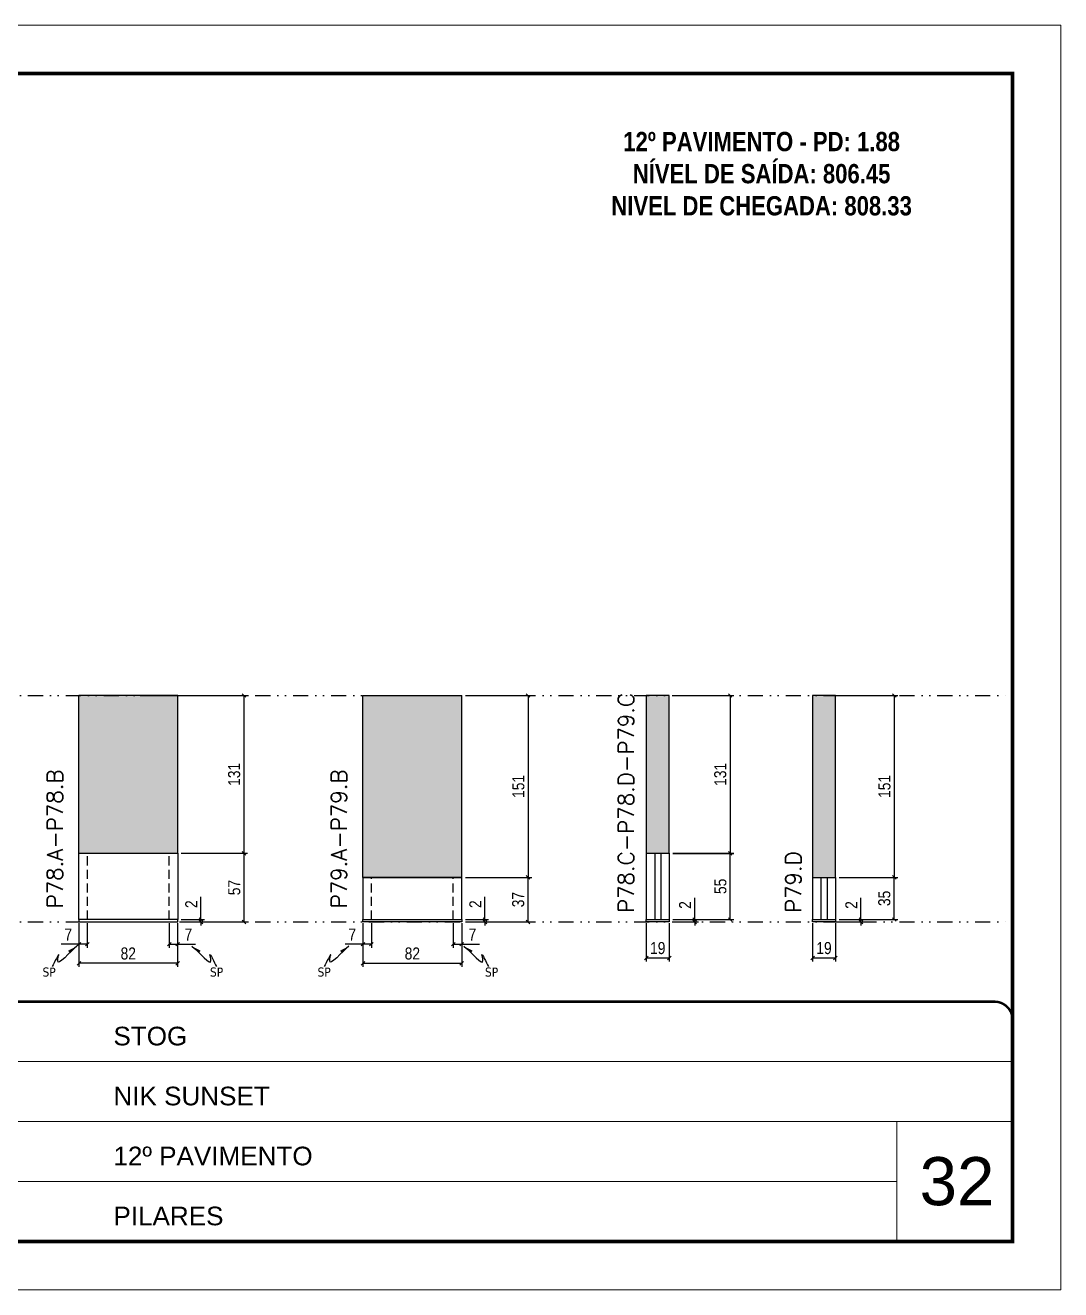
# Model space of a CAD drawing. Extents: x 808 to 7089, y -98 to 17032.
# Drawn here: x 6229 to 7089, y 7942 to 8992 of the extents above; entities that cross this region are included whole.
import ezdxf

# ---------------------------------------------------------------- set-up
doc = ezdxf.new("R2010")
doc.units = 0
for name, pattern in [('CONTINUO', [0]), ('DASHED', [0.75, 0.5, -0.25]), ('DIVIDE2', [0.625, 0.25, -0.125, 0, -0.125, 0, -0.125]), ('HIDDEN', [0.375, 0.25, -0.125])]:
    doc.linetypes.add(name, pattern=pattern)
for name, color, linetype, lineweight in [('CARIMBO', 255, 'Continuous', 9), ('Folhas', 255, 'Continuous', 9), ('SARRAFO DE PRESSAO', 251, 'DASHED', 9), ('Texto Seção', 7, 'Continuous', 15)]:
    doc.layers.add(name, color=color, linetype=linetype, lineweight=lineweight)
for name, color, linetype in [('COTA', 241, 'Continuous'), ('NOMENCLATURA', 7, 'Continuous'), ('Nível', 160, 'Continuous'), ('Painéis', 200, 'Continuous'), ('SARR_2.2x7', 40, 'Continuous'), ('Sarrafo de Pressão', 42, 'HIDDEN'), ('texto', 7, 'Continuous')]:
    doc.layers.add(name, color=color, linetype=linetype)
doc.styles.add('ARIAL', font='arial.ttf')
doc.styles.add('COTA TECNICA', font='techl___.ttf', dxfattribs={"height": 10})
doc.styles.add('COTA TECNICA-50', font='techl___.ttf', dxfattribs={"height": 10})
doc.styles.add('REGUA-120', font='ROMANS.shx', dxfattribs={"height": 15})
doc.styles.add('ROMANC', font='techb___.ttf', dxfattribs={"height": 2.5})
doc.styles.get("Standard").update_dxf_attribs({"font": 'arial.ttf'})
doc.dimstyles.new('COTA PAINEL-50', dxfattribs={"dimtxt": 10, "dimasz": 3, "dimexe": 3, "dimexo": 3, "dimgap": 3, "dimtad": 1, "dimdec": 1, "dimzin": 12, "dimdsep": 46, "dimtxsty": 'COTA TECNICA-50', "dimblk1": 'OBLIQUE', "dimblk2": 'OBLIQUE', "dimsah": 1, "dimcen": 0.9, "dimclrd": 4, "dimclre": 4, "dimclrt": 240, "dimadec": 1, "dimazin": 3, "dimtfac": 1, "dimtdec": 1, "dimtmove": 0, "dimatfit": 3, "dimfxl": 1, "dimtolj": 1, "dimtzin": 12, "dimarcsym": 0})
doc.dimstyles.new('PAINEL', dxfattribs={"dimtxt": 10, "dimasz": 3, "dimexe": 3, "dimexo": 3, "dimgap": 3, "dimtad": 1, "dimdec": 1, "dimzin": 12, "dimdsep": 46, "dimtxsty": 'COTA TECNICA', "dimblk1": 'OBLIQUE', "dimblk2": 'OBLIQUE', "dimsah": 1, "dimcen": 0.9, "dimclrd": 4, "dimclre": 4, "dimclrt": 240, "dimadec": 1, "dimazin": 3, "dimtfac": 1, "dimtdec": 1, "dimtmove": 0, "dimatfit": 3, "dimfxl": 1, "dimtolj": 1, "dimtzin": 12, "dimarcsym": 0})
doc.dimstyles.get("Standard").update_dxf_attribs({"dimtxt": 0.18, "dimasz": 0.18, "dimexe": 0.18, "dimexo": 0.0625, "dimgap": 0.09, "dimtad": 0, "dimtih": 1, "dimtoh": 1, "dimdec": 4, "dimzin": 0, "dimdsep": 46, "dimtxsty": 'Standard', "dimcen": 0.09, "dimadec": 0, "dimazin": 0, "dimtfac": 1, "dimtdec": 4, "dimtofl": 0, "dimtmove": 0, "dimatfit": 3, "dimfxl": 1, "dimtolj": 1, "dimtzin": 0, "dimarcsym": 0})
pattern_1 = [(50, (27, -3374.7253), (5.46554, -0.4781726), [0.5715, -6.2865]), (355, (27, -3374.7253), (-1.0573026, 5.7317054), [0.4572, -5.0292175]), (100.451445, (27.4555, -3374.765), (4.4082374, 5.2535326), [0.4857003, -5.3427073]), (46.1842, (27, -3373.201), (8.1323712, -1.26127), [0.85725, -9.42975]), (96.63556, (27.678, -3373.3064), (7.122124, 7.4227837), [0.7285507, -8.014068]), (351.18415, (27, -3373.201), (7.122124, 7.4227837), [0.685799, -7.543792]), (21, (27.762, -3373.5823), (4.5484317, -3.067956), [0.5715, -6.2865]), (326, (27.762, -3373.5823), (1.8540609, 5.525639), [0.4572, -5.0292]), (71.451445, (28.141, -3373.838), (6.4024926, 2.457683), [0.4857003, -5.3426981]), (37.5, (27, -3374.7253), (0.0926581, 2.53665117), [0, -4.96824, 0, -5.1054, 0, -5.04825]), (7.5, (27, -3374.7253), (2.0045899, 3.00541724), [0, -2.91084, 0, -4.85394, 0, -1.92405]), (327.5, (25.3007, -3374.7253), (4.06771786, -0.17186232), [0, -1.905, 0, -5.9436, 0, -7.8867]), (317.5, (24.5387, -3374.7253), (4.4438754, 0.7627947), [0, -2.4765, 0, -3.94716, 0, -5.6007])]

# ---------------------------------------------------------------- blocks, each defined once
blk = doc.blocks.new('9999999999')
at = {"color": 30, "linetype": 'CONTINUO'}
for p, q in [((98564.6, 34379.6), (99584, 34379.6)), ((98564.6, 34329.8), (99488, 34329.8)), ((99584, 34329.8), (99488, 34329.8)), ((99488, 34329.8), (99488, 34230.2)), ((98564.6, 34280), (99488, 34280))]:
    blk.add_line(p, q, dxfattribs=at)
at = {"color": 30, "linetype": 'CONTINUO', "const_width": 2}
blk.add_lwpolyline([(99584, 34230.2), (99584, 34414.4, 0.414214), (99569, 34429.4), (98229, 34429.4, 0.414214), (98214, 34414.4), (98214, 34245.2, 0.414214), (98229, 34230.2), (99584, 34230.2)], format="xyb", dxfattribs=at)
at = {"layer": 'Folhas'}
blk.add_lwpolyline([(98139, 34190.2), (99624, 34190.2), (99624, 35240.2), (98139, 35240.2)], close=True, dxfattribs=at)
at = {"layer": 'Folhas', "color": 30, "const_width": 3}
blk.add_lwpolyline([(98214, 34230.2), (99584, 34230.2), (99584, 35200.2), (98214, 35200.2)], close=True, dxfattribs=at)
at = {"color": 7, "linetype": 'Continuous', "ltscale": 5, "style": 'ARIAL'}
for s, height, p in [('STOG', 15.48, (98837.7, 34393.1)), ('NIK SUNSET', 15.48, (98837.7, 34343.3)), ('12º PAVIMENTO', 15.483, (98837.7, 34293.5)), ('PILARES', 15.48, (98837.7, 34243.7))]:
    blk.add_text(s, height=height, dxfattribs=at).set_placement(p)
blk = doc.blocks.new('_Oblique')
at = {"color": 0, "linetype": 'ByBlock', "lineweight": -2}
blk.add_line((-0.5, -0.5), (0.5, 0.5), dxfattribs=at)
blk = doc.blocks.new('*D2055')
at = {"layer": 'COTA', "color": 4, "lineweight": -2, "transparency": 16777216}
for p, q in [((6273.7, 8246.9), (6273.7, 8210.5)), ((6355.7, 8246.9), (6355.7, 8210.5)), ((6355.7, 8213.5), (6273.7, 8213.5))]:
    blk.add_line(p, q, dxfattribs=at)
at = {"layer": 'Defpoints', "color": 0, "transparency": 16777216}
for p in [(6273.7, 8249.9), (6355.7, 8249.9), (6273.7, 8213.5)]:
    blk.add_point(p, dxfattribs=at)
at = {"layer": 'COTA', "color": 4, "lineweight": -2, "transparency": 16777216, "xscale": 3, "yscale": 3, "zscale": 3, "rotation": 180}
blk.add_blockref('_Oblique', (6273.7, 8213.5), dxfattribs=at)
at = {"layer": 'COTA', "color": 4, "lineweight": -2, "transparency": 16777216, "xscale": 3, "yscale": 3, "zscale": 3}
blk.add_blockref('_Oblique', (6355.7, 8213.5), dxfattribs=at)
at = {"layer": 'COTA', "color": 240, "transparency": 16777216, "insert": (6314.7, 8221.6), "char_height": 10, "attachment_point": 5, "style": 'COTA TECNICA'}
blk.add_mtext('\\A1;82', dxfattribs=at)
blk = doc.blocks.new('*D2056')
at = {"layer": 'COTA', "color": 4, "lineweight": -2, "transparency": 16777216}
for p, q in [((6348.7, 8246.9), (6348.7, 8226.4)), ((6355.7, 8244.9), (6355.7, 8226.4)), ((6348.7, 8229.4), (6355.7, 8229.4)), ((6355.7, 8229.4), (6370.5, 8229.4))]:
    blk.add_line(p, q, dxfattribs=at)
at = {"layer": 'Defpoints', "color": 0, "transparency": 16777216}
for p in [(6348.7, 8249.9), (6355.7, 8247.9), (6355.7, 8229.4)]:
    blk.add_point(p, dxfattribs=at)
at = {"layer": 'COTA', "color": 4, "lineweight": -2, "transparency": 16777216, "xscale": 3, "yscale": 3, "zscale": 3, "rotation": 180}
blk.add_blockref('_Oblique', (6348.7, 8229.4), dxfattribs=at)
at = {"layer": 'COTA', "color": 4, "lineweight": -2, "transparency": 16777216, "xscale": 3, "yscale": 3, "zscale": 3}
blk.add_blockref('_Oblique', (6355.7, 8229.4), dxfattribs=at)
at = {"layer": 'COTA', "color": 240, "transparency": 16777216, "insert": (6364.6, 8237.4), "char_height": 10, "attachment_point": 5, "style": 'COTA TECNICA-50'}
blk.add_mtext('\\A1;7', dxfattribs=at)
blk = doc.blocks.new('*D2057')
at = {"layer": 'COTA', "color": 4, "lineweight": -2, "transparency": 16777216}
for p, q in [((6273.7, 8244.9), (6273.7, 8226.4)), ((6280.7, 8246.9), (6280.7, 8226.4)), ((6273.7, 8229.4), (6259, 8229.4)), ((6280.7, 8229.4), (6273.7, 8229.4))]:
    blk.add_line(p, q, dxfattribs=at)
at = {"layer": 'Defpoints', "color": 0, "transparency": 16777216}
for p in [(6273.7, 8247.9), (6280.7, 8249.9), (6273.7, 8229.4)]:
    blk.add_point(p, dxfattribs=at)
at = {"layer": 'COTA', "color": 4, "lineweight": -2, "transparency": 16777216, "xscale": 3, "yscale": 3, "zscale": 3, "rotation": 180}
blk.add_blockref('_Oblique', (6273.7, 8229.4), dxfattribs=at)
at = {"layer": 'COTA', "color": 4, "lineweight": -2, "transparency": 16777216, "xscale": 3, "yscale": 3, "zscale": 3}
blk.add_blockref('_Oblique', (6280.7, 8229.4), dxfattribs=at)
at = {"layer": 'COTA', "color": 240, "transparency": 16777216, "insert": (6264.9, 8237.4), "char_height": 10, "attachment_point": 5, "style": 'COTA TECNICA-50'}
blk.add_mtext('\\A1;7', dxfattribs=at)
blk = doc.blocks.new('*D2058')
at = {"layer": 'COTA', "color": 4, "linetype": 'ByBlock', "lineweight": -2, "transparency": 16777216}
for p, q in [((6358.7, 8304.9), (6413.8, 8304.9)), ((6410.8, 8247.9), (6410.8, 8304.9)), ((6358.7, 8247.9), (6413.8, 8247.9))]:
    blk.add_line(p, q, dxfattribs=at)
at = {"layer": 'Defpoints', "color": 0, "linetype": 'ByBlock', "transparency": 16777216}
for p in [(6355.7, 8304.9), (6410.8, 8304.9), (6355.7, 8247.9)]:
    blk.add_point(p, dxfattribs=at)
at = {"layer": 'COTA', "color": 4, "linetype": 'ByBlock', "lineweight": -2, "transparency": 16777216, "xscale": 3, "yscale": 3, "zscale": 3}
for p, rotation in [((6410.8, 8304.9), 90), ((6410.8, 8247.9), 270)]:
    blk.add_blockref('_Oblique', p, dxfattribs=dict(at, rotation=rotation))
at = {"layer": 'COTA', "color": 240, "linetype": 'ByBlock', "transparency": 16777216, "insert": (6402.7, 8276.4), "char_height": 10, "attachment_point": 5, "rotation": 90, "style": 'COTA TECNICA'}
blk.add_mtext('\\A1;57', dxfattribs=at)
blk = doc.blocks.new('*D2059')
at = {"layer": 'COTA', "color": 4, "lineweight": -2, "transparency": 16777216}
for p, q in [((6375, 8249.9), (6375, 8268.7)), ((6358.7, 8249.9), (6378, 8249.9)), ((6358.7, 8247.9), (6378, 8247.9)), ((6375, 8247.9), (6375, 8249.9)), ((6375, 8247.9), (6375, 8244.9))]:
    blk.add_line(p, q, dxfattribs=at)
at = {"layer": 'Defpoints', "color": 0, "transparency": 16777216}
for p in [(6355.7, 8249.9), (6355.7, 8247.9), (6375, 8247.9)]:
    blk.add_point(p, dxfattribs=at)
at = {"layer": 'COTA', "color": 4, "lineweight": -2, "transparency": 16777216, "xscale": 3, "yscale": 3, "zscale": 3}
for p, rotation in [((6375, 8249.9), 270), ((6375, 8247.9), 90)]:
    blk.add_blockref('_Oblique', p, dxfattribs=dict(at, rotation=rotation))
at = {"layer": 'COTA', "color": 240, "transparency": 16777216, "insert": (6367, 8262.6), "char_height": 10, "attachment_point": 5, "rotation": 90, "style": 'COTA TECNICA-50'}
blk.add_mtext('\\A1;2', dxfattribs=at)
blk = doc.blocks.new('*D2060')
at = {"layer": 'COTA', "color": 4, "linetype": 'ByBlock', "lineweight": -2, "transparency": 16777216}
for p, q in [((6358.7, 8304.9), (6413.8, 8304.9)), ((6410.8, 8247.9), (6410.8, 8304.9)), ((6358.7, 8247.9), (6413.8, 8247.9))]:
    blk.add_line(p, q, dxfattribs=at)
at = {"layer": 'Defpoints', "color": 0, "linetype": 'ByBlock', "transparency": 16777216}
for p in [(6355.7, 8304.9), (6410.8, 8304.9), (6355.7, 8247.9)]:
    blk.add_point(p, dxfattribs=at)
at = {"layer": 'COTA', "color": 4, "linetype": 'ByBlock', "lineweight": -2, "transparency": 16777216, "xscale": 3, "yscale": 3, "zscale": 3}
for p, rotation in [((6410.8, 8304.9), 90), ((6410.8, 8247.9), 270)]:
    blk.add_blockref('_Oblique', p, dxfattribs=dict(at, rotation=rotation))
at = {"layer": 'COTA', "color": 240, "linetype": 'ByBlock', "transparency": 16777216, "insert": (6402.7, 8276.4), "char_height": 10, "attachment_point": 5, "rotation": 90, "style": 'COTA TECNICA'}
blk.add_mtext('\\A1;57', dxfattribs=at)
blk = doc.blocks.new('*D2061')
at = {"layer": 'COTA', "color": 4, "lineweight": -2, "transparency": 16777216}
for p, q in [((6882.7, 8246.9), (6882.7, 8215)), ((6901.7, 8246.9), (6901.7, 8215)), ((6882.7, 8218), (6901.7, 8218))]:
    blk.add_line(p, q, dxfattribs=at)
at = {"layer": 'Defpoints', "color": 0, "transparency": 16777216}
for p in [(6882.7, 8249.9), (6901.7, 8249.9), (6901.7, 8218)]:
    blk.add_point(p, dxfattribs=at)
at = {"layer": 'COTA', "color": 4, "lineweight": -2, "transparency": 16777216, "xscale": 3, "yscale": 3, "zscale": 3, "rotation": 180}
blk.add_blockref('_Oblique', (6882.7, 8218), dxfattribs=at)
at = {"layer": 'COTA', "color": 4, "lineweight": -2, "transparency": 16777216, "xscale": 3, "yscale": 3, "zscale": 3}
blk.add_blockref('_Oblique', (6901.7, 8218), dxfattribs=at)
at = {"layer": 'COTA', "color": 240, "transparency": 16777216, "insert": (6892.2, 8226.1), "char_height": 10, "attachment_point": 5, "style": 'COTA TECNICA'}
blk.add_mtext('\\A1;19', dxfattribs=at)
blk = doc.blocks.new('*D2062')
at = {"layer": 'COTA', "color": 4, "lineweight": -2, "transparency": 16777216}
for p, q in [((6922.9, 8249.9), (6922.9, 8268)), ((6904.7, 8249.9), (6925.9, 8249.9)), ((6904.7, 8247.9), (6925.9, 8247.9)), ((6922.9, 8247.9), (6922.9, 8249.9)), ((6922.9, 8247.9), (6922.9, 8244.9))]:
    blk.add_line(p, q, dxfattribs=at)
at = {"layer": 'Defpoints', "color": 0, "transparency": 16777216}
for p in [(6901.7, 8249.9), (6901.7, 8247.9), (6922.9, 8249.9)]:
    blk.add_point(p, dxfattribs=at)
at = {"layer": 'COTA', "color": 4, "lineweight": -2, "transparency": 16777216, "xscale": 3, "yscale": 3, "zscale": 3}
for p, rotation in [((6922.9, 8249.9), 270), ((6922.9, 8247.9), 90)]:
    blk.add_blockref('_Oblique', p, dxfattribs=dict(at, rotation=rotation))
at = {"layer": 'COTA', "color": 240, "transparency": 16777216, "insert": (6914.9, 8261.9), "char_height": 10, "attachment_point": 5, "rotation": 90, "style": 'COTA TECNICA-50'}
blk.add_mtext('\\A1;2', dxfattribs=at)
blk = doc.blocks.new('*D2084')
at = {"layer": 'COTA', "color": 4, "linetype": 'ByBlock', "lineweight": -2, "transparency": 16777216}
for p, q in [((6904.7, 8435.9), (6953.5, 8435.9)), ((6950.5, 8435.9), (6950.5, 8284.8)), ((6904.7, 8284.8), (6953.5, 8284.8))]:
    blk.add_line(p, q, dxfattribs=at)
at = {"layer": 'Defpoints', "color": 0, "linetype": 'ByBlock', "transparency": 16777216}
for p in [(6901.7, 8435.9), (6901.7, 8284.8), (6950.5, 8284.8)]:
    blk.add_point(p, dxfattribs=at)
at = {"layer": 'COTA', "color": 4, "linetype": 'ByBlock', "lineweight": -2, "transparency": 16777216, "xscale": 3, "yscale": 3, "zscale": 3}
for p, rotation in [((6950.5, 8435.9), 90), ((6950.5, 8284.8), 270)]:
    blk.add_blockref('_Oblique', p, dxfattribs=dict(at, rotation=rotation))
at = {"layer": 'COTA', "color": 240, "linetype": 'ByBlock', "transparency": 16777216, "insert": (6942.4, 8360.4), "char_height": 10, "attachment_point": 5, "rotation": 90, "style": 'COTA TECNICA'}
blk.add_mtext('\\A1;151', dxfattribs=at)
blk = doc.blocks.new('*D2063')
at = {"layer": 'COTA', "color": 4, "lineweight": -2, "transparency": 16777216}
for p, q in [((6904.7, 8284.8), (6953.5, 8284.8)), ((6950.5, 8249.9), (6950.5, 8284.8)), ((6904.7, 8249.9), (6953.5, 8249.9))]:
    blk.add_line(p, q, dxfattribs=at)
at = {"layer": 'Defpoints', "color": 0, "transparency": 16777216}
for p in [(6901.7, 8284.8), (6950.5, 8284.8), (6901.7, 8249.9)]:
    blk.add_point(p, dxfattribs=at)
at = {"layer": 'COTA', "color": 4, "lineweight": -2, "transparency": 16777216, "xscale": 3, "yscale": 3, "zscale": 3}
for p, rotation in [((6950.5, 8284.8), 90), ((6950.5, 8249.9), 270)]:
    blk.add_blockref('_Oblique', p, dxfattribs=dict(at, rotation=rotation))
at = {"layer": 'COTA', "color": 240, "transparency": 16777216, "insert": (6942.3, 8267.4), "char_height": 10, "attachment_point": 5, "rotation": 90, "style": 'COTA TECNICA-50'}
blk.add_mtext('\\A1;35', dxfattribs=at)
blk = doc.blocks.new('*D2064')
at = {"layer": 'COTA', "color": 4, "lineweight": -2, "transparency": 16777216}
for p, q in [((6509.5, 8246.9), (6509.5, 8210.5)), ((6591.5, 8246.9), (6591.5, 8210.5)), ((6509.5, 8213.5), (6591.5, 8213.5))]:
    blk.add_line(p, q, dxfattribs=at)
at = {"layer": 'Defpoints', "color": 0, "transparency": 16777216}
for p in [(6509.5, 8249.9), (6591.5, 8249.9), (6591.5, 8213.5)]:
    blk.add_point(p, dxfattribs=at)
at = {"layer": 'COTA', "color": 4, "lineweight": -2, "transparency": 16777216, "xscale": 3, "yscale": 3, "zscale": 3, "rotation": 180}
blk.add_blockref('_Oblique', (6509.5, 8213.5), dxfattribs=at)
at = {"layer": 'COTA', "color": 4, "lineweight": -2, "transparency": 16777216, "xscale": 3, "yscale": 3, "zscale": 3}
blk.add_blockref('_Oblique', (6591.5, 8213.5), dxfattribs=at)
at = {"layer": 'COTA', "color": 240, "transparency": 16777216, "insert": (6550.5, 8221.6), "char_height": 10, "attachment_point": 5, "style": 'COTA TECNICA'}
blk.add_mtext('\\A1;82', dxfattribs=at)
blk = doc.blocks.new('*D2065')
at = {"layer": 'COTA', "color": 4, "lineweight": -2, "transparency": 16777216}
for p, q in [((6509.5, 8244.9), (6509.5, 8226.4)), ((6516.5, 8246.9), (6516.5, 8226.4)), ((6509.5, 8229.4), (6494.8, 8229.4)), ((6516.5, 8229.4), (6509.5, 8229.4))]:
    blk.add_line(p, q, dxfattribs=at)
at = {"layer": 'Defpoints', "color": 0, "transparency": 16777216}
for p in [(6509.5, 8247.9), (6516.5, 8249.9), (6509.5, 8229.4)]:
    blk.add_point(p, dxfattribs=at)
at = {"layer": 'COTA', "color": 4, "lineweight": -2, "transparency": 16777216, "xscale": 3, "yscale": 3, "zscale": 3, "rotation": 180}
blk.add_blockref('_Oblique', (6509.5, 8229.4), dxfattribs=at)
at = {"layer": 'COTA', "color": 4, "lineweight": -2, "transparency": 16777216, "xscale": 3, "yscale": 3, "zscale": 3}
blk.add_blockref('_Oblique', (6516.5, 8229.4), dxfattribs=at)
at = {"layer": 'COTA', "color": 240, "transparency": 16777216, "insert": (6500.6, 8237.4), "char_height": 10, "attachment_point": 5, "style": 'COTA TECNICA-50'}
blk.add_mtext('\\A1;7', dxfattribs=at)
blk = doc.blocks.new('*D2066')
at = {"layer": 'COTA', "color": 4, "lineweight": -2, "transparency": 16777216}
for p, q in [((6584.5, 8246.9), (6584.5, 8226.4)), ((6591.5, 8244.9), (6591.5, 8226.4)), ((6584.5, 8229.4), (6591.5, 8229.4)), ((6591.5, 8229.4), (6606.2, 8229.4))]:
    blk.add_line(p, q, dxfattribs=at)
at = {"layer": 'Defpoints', "color": 0, "transparency": 16777216}
for p in [(6584.5, 8249.9), (6591.5, 8247.9), (6591.5, 8229.4)]:
    blk.add_point(p, dxfattribs=at)
at = {"layer": 'COTA', "color": 4, "lineweight": -2, "transparency": 16777216, "xscale": 3, "yscale": 3, "zscale": 3, "rotation": 180}
blk.add_blockref('_Oblique', (6584.5, 8229.4), dxfattribs=at)
at = {"layer": 'COTA', "color": 4, "lineweight": -2, "transparency": 16777216, "xscale": 3, "yscale": 3, "zscale": 3}
blk.add_blockref('_Oblique', (6591.5, 8229.4), dxfattribs=at)
at = {"layer": 'COTA', "color": 240, "transparency": 16777216, "insert": (6600.4, 8237.4), "char_height": 10, "attachment_point": 5, "style": 'COTA TECNICA-50'}
blk.add_mtext('\\A1;7', dxfattribs=at)
blk = doc.blocks.new('*D2067')
at = {"layer": 'COTA', "color": 4, "linetype": 'ByBlock', "lineweight": -2, "transparency": 16777216}
for p, q in [((6594.5, 8284.9), (6649.6, 8284.9)), ((6646.6, 8247.9), (6646.6, 8284.9)), ((6594.5, 8247.9), (6649.6, 8247.9))]:
    blk.add_line(p, q, dxfattribs=at)
at = {"layer": 'Defpoints', "color": 0, "linetype": 'ByBlock', "transparency": 16777216}
for p in [(6591.5, 8284.9), (6646.6, 8284.9), (6591.5, 8247.9)]:
    blk.add_point(p, dxfattribs=at)
at = {"layer": 'COTA', "color": 4, "linetype": 'ByBlock', "lineweight": -2, "transparency": 16777216, "xscale": 3, "yscale": 3, "zscale": 3}
for p, rotation in [((6646.6, 8284.9), 90), ((6646.6, 8247.9), 270)]:
    blk.add_blockref('_Oblique', p, dxfattribs=dict(at, rotation=rotation))
at = {"layer": 'COTA', "color": 240, "linetype": 'ByBlock', "transparency": 16777216, "insert": (6638.4, 8266.4), "char_height": 10, "attachment_point": 5, "rotation": 90, "style": 'COTA TECNICA'}
blk.add_mtext('\\A1;37', dxfattribs=at)
blk = doc.blocks.new('*D2068')
at = {"layer": 'COTA', "color": 4, "lineweight": -2, "transparency": 16777216}
for p, q in [((6610.8, 8249.9), (6610.8, 8268.7)), ((6594.5, 8249.9), (6613.8, 8249.9)), ((6594.5, 8247.9), (6613.8, 8247.9)), ((6610.8, 8247.9), (6610.8, 8249.9)), ((6610.8, 8247.9), (6610.8, 8244.9))]:
    blk.add_line(p, q, dxfattribs=at)
at = {"layer": 'Defpoints', "color": 0, "transparency": 16777216}
for p in [(6591.5, 8249.9), (6591.5, 8247.9), (6610.8, 8247.9)]:
    blk.add_point(p, dxfattribs=at)
at = {"layer": 'COTA', "color": 4, "lineweight": -2, "transparency": 16777216, "xscale": 3, "yscale": 3, "zscale": 3}
for p, rotation in [((6610.8, 8249.9), 270), ((6610.8, 8247.9), 90)]:
    blk.add_blockref('_Oblique', p, dxfattribs=dict(at, rotation=rotation))
at = {"layer": 'COTA', "color": 240, "transparency": 16777216, "insert": (6602.8, 8262.6), "char_height": 10, "attachment_point": 5, "rotation": 90, "style": 'COTA TECNICA-50'}
blk.add_mtext('\\A1;2', dxfattribs=at)
blk = doc.blocks.new('*D2069')
at = {"layer": 'COTA', "color": 4, "linetype": 'ByBlock', "lineweight": -2, "transparency": 16777216}
for p, q in [((6594.5, 8284.9), (6649.6, 8284.9)), ((6646.6, 8247.9), (6646.6, 8284.9)), ((6594.5, 8247.9), (6649.6, 8247.9))]:
    blk.add_line(p, q, dxfattribs=at)
at = {"layer": 'Defpoints', "color": 0, "linetype": 'ByBlock', "transparency": 16777216}
for p in [(6591.5, 8284.9), (6646.6, 8284.9), (6591.5, 8247.9)]:
    blk.add_point(p, dxfattribs=at)
at = {"layer": 'COTA', "color": 4, "linetype": 'ByBlock', "lineweight": -2, "transparency": 16777216, "xscale": 3, "yscale": 3, "zscale": 3}
for p, rotation in [((6646.6, 8284.9), 90), ((6646.6, 8247.9), 270)]:
    blk.add_blockref('_Oblique', p, dxfattribs=dict(at, rotation=rotation))
at = {"layer": 'COTA', "color": 240, "linetype": 'ByBlock', "transparency": 16777216, "insert": (6638.4, 8266.4), "char_height": 10, "attachment_point": 5, "rotation": 90, "style": 'COTA TECNICA'}
blk.add_mtext('\\A1;37', dxfattribs=at)
blk = doc.blocks.new('*D2070')
at = {"layer": 'COTA', "color": 4, "lineweight": -2, "transparency": 16777216}
for p, q in [((6744.7, 8246.9), (6744.7, 8215)), ((6763.7, 8246.9), (6763.7, 8215)), ((6744.7, 8218), (6763.7, 8218))]:
    blk.add_line(p, q, dxfattribs=at)
at = {"layer": 'Defpoints', "color": 0, "transparency": 16777216}
for p in [(6744.7, 8249.9), (6763.7, 8249.9), (6763.7, 8218)]:
    blk.add_point(p, dxfattribs=at)
at = {"layer": 'COTA', "color": 4, "lineweight": -2, "transparency": 16777216, "xscale": 3, "yscale": 3, "zscale": 3, "rotation": 180}
blk.add_blockref('_Oblique', (6744.7, 8218), dxfattribs=at)
at = {"layer": 'COTA', "color": 4, "lineweight": -2, "transparency": 16777216, "xscale": 3, "yscale": 3, "zscale": 3}
blk.add_blockref('_Oblique', (6763.7, 8218), dxfattribs=at)
at = {"layer": 'COTA', "color": 240, "transparency": 16777216, "insert": (6754.2, 8226.1), "char_height": 10, "attachment_point": 5, "style": 'COTA TECNICA'}
blk.add_mtext('\\A1;19', dxfattribs=at)
blk = doc.blocks.new('*D2071')
at = {"layer": 'COTA', "color": 4, "lineweight": -2, "transparency": 16777216}
for p, q in [((6784.9, 8249.9), (6784.9, 8268)), ((6766.7, 8249.9), (6787.9, 8249.9)), ((6766.7, 8247.9), (6787.9, 8247.9)), ((6784.9, 8247.9), (6784.9, 8249.9)), ((6784.9, 8247.9), (6784.9, 8244.9))]:
    blk.add_line(p, q, dxfattribs=at)
at = {"layer": 'Defpoints', "color": 0, "transparency": 16777216}
for p in [(6763.7, 8249.9), (6763.7, 8247.9), (6784.9, 8249.9)]:
    blk.add_point(p, dxfattribs=at)
at = {"layer": 'COTA', "color": 4, "lineweight": -2, "transparency": 16777216, "xscale": 3, "yscale": 3, "zscale": 3}
for p, rotation in [((6784.9, 8249.9), 270), ((6784.9, 8247.9), 90)]:
    blk.add_blockref('_Oblique', p, dxfattribs=dict(at, rotation=rotation))
at = {"layer": 'COTA', "color": 240, "transparency": 16777216, "insert": (6776.9, 8261.9), "char_height": 10, "attachment_point": 5, "rotation": 90, "style": 'COTA TECNICA-50'}
blk.add_mtext('\\A1;2', dxfattribs=at)
blk = doc.blocks.new('*D2085')
at = {"layer": 'COTA', "color": 4, "linetype": 'ByBlock', "lineweight": -2, "transparency": 16777216}
for p, q in [((6766.7, 8435.9), (6817.3, 8435.9)), ((6814.3, 8435.9), (6814.3, 8304.8)), ((6766.7, 8304.8), (6817.3, 8304.8))]:
    blk.add_line(p, q, dxfattribs=at)
at = {"layer": 'Defpoints', "color": 0, "linetype": 'ByBlock', "transparency": 16777216}
for p in [(6763.7, 8435.9), (6763.7, 8304.8), (6814.3, 8304.8)]:
    blk.add_point(p, dxfattribs=at)
at = {"layer": 'COTA', "color": 4, "linetype": 'ByBlock', "lineweight": -2, "transparency": 16777216, "xscale": 3, "yscale": 3, "zscale": 3}
for p, rotation in [((6814.3, 8435.9), 90), ((6814.3, 8304.8), 270)]:
    blk.add_blockref('_Oblique', p, dxfattribs=dict(at, rotation=rotation))
at = {"layer": 'COTA', "color": 240, "linetype": 'ByBlock', "transparency": 16777216, "insert": (6806.1, 8370.4), "char_height": 10, "attachment_point": 5, "rotation": 90, "style": 'COTA TECNICA'}
blk.add_mtext('\\A1;131', dxfattribs=at)
blk = doc.blocks.new('*D2086')
at = {"layer": 'COTA', "color": 4, "lineweight": -2, "transparency": 16777216}
for p, q in [((6766.7, 8304.9), (6817.3, 8304.9)), ((6814.3, 8249.9), (6814.3, 8304.9)), ((6766.7, 8249.9), (6817.3, 8249.9))]:
    blk.add_line(p, q, dxfattribs=at)
at = {"layer": 'Defpoints', "color": 0, "transparency": 16777216}
for p in [(6763.7, 8304.9), (6814.3, 8304.9), (6763.7, 8249.9)]:
    blk.add_point(p, dxfattribs=at)
at = {"layer": 'COTA', "color": 4, "lineweight": -2, "transparency": 16777216, "xscale": 3, "yscale": 3, "zscale": 3}
for p, rotation in [((6814.3, 8304.9), 90), ((6814.3, 8249.9), 270)]:
    blk.add_blockref('_Oblique', p, dxfattribs=dict(at, rotation=rotation))
at = {"layer": 'COTA', "color": 240, "transparency": 16777216, "insert": (6806.2, 8277.4), "char_height": 10, "attachment_point": 5, "rotation": 90, "style": 'COTA TECNICA-50'}
blk.add_mtext('\\A1;55', dxfattribs=at)
blk = doc.blocks.new('*D2072')
at = {"layer": 'COTA', "color": 4, "lineweight": -2, "transparency": 16777216}
for p, q in [((6594.5, 8435.9), (6649.6, 8435.9)), ((6646.6, 8435.9), (6646.6, 8284.9)), ((6594.5, 8284.9), (6649.6, 8284.9))]:
    blk.add_line(p, q, dxfattribs=at)
at = {"layer": 'Defpoints', "color": 0, "transparency": 16777216}
for p in [(6591.5, 8435.9), (6591.5, 8284.9), (6646.6, 8284.9)]:
    blk.add_point(p, dxfattribs=at)
at = {"layer": 'COTA', "color": 4, "lineweight": -2, "transparency": 16777216, "xscale": 3, "yscale": 3, "zscale": 3}
for p, rotation in [((6646.6, 8435.9), 90), ((6646.6, 8284.9), 270)]:
    blk.add_blockref('_Oblique', p, dxfattribs=dict(at, rotation=rotation))
at = {"layer": 'COTA', "color": 240, "transparency": 16777216, "insert": (6638.5, 8360.4), "char_height": 10, "attachment_point": 5, "rotation": 90, "style": 'COTA TECNICA-50'}
blk.add_mtext('\\A1;151', dxfattribs=at)
blk = doc.blocks.new('*D2073')
at = {"layer": 'COTA', "color": 4, "lineweight": -2, "transparency": 16777216}
for p, q in [((6324.7, 8435.9), (6413.8, 8435.9)), ((6410.8, 8304.9), (6410.8, 8435.9)), ((6358.7, 8304.9), (6413.8, 8304.9))]:
    blk.add_line(p, q, dxfattribs=at)
at = {"layer": 'Defpoints', "color": 0, "transparency": 16777216}
for p in [(6321.7, 8435.9), (6410.8, 8435.9), (6355.7, 8304.9)]:
    blk.add_point(p, dxfattribs=at)
at = {"layer": 'COTA', "color": 4, "lineweight": -2, "transparency": 16777216, "xscale": 3, "yscale": 3, "zscale": 3}
for p, rotation in [((6410.8, 8435.9), 90), ((6410.8, 8304.9), 270)]:
    blk.add_blockref('_Oblique', p, dxfattribs=dict(at, rotation=rotation))
at = {"layer": 'COTA', "color": 240, "transparency": 16777216, "insert": (6402.6, 8370.4), "char_height": 10, "attachment_point": 5, "rotation": 90, "style": 'COTA TECNICA-50'}
blk.add_mtext('\\A1;131', dxfattribs=at)

msp = doc.modelspace()

# ---------------------------------------------------------------- hatches: boundary and pattern name
at = {"layer": 'COTA', "linetype": 'ByBlock'}
h = msp.add_hatch(dxfattribs=at)
h.set_pattern_fill('AR-CONC', color=256, scale=0.03)
h.set_pattern_definition(pattern_1)
h.paths.add_polyline_path([(6355.75, 8435.86), (6273.75, 8435.86), (6273.75, 8304.86), (6355.75, 8304.86)])
h = msp.add_hatch(dxfattribs=at)
h.set_pattern_fill('AR-CONC', color=256, scale=0.03)
h.set_pattern_definition(pattern_1)
h.paths.add_polyline_path([(6509.51, 8435.86), (6509.51, 8284.86), (6591.51, 8284.86), (6591.51, 8435.86)])
h = msp.add_hatch(dxfattribs=at)
h.set_pattern_fill('AR-CONC', color=256, scale=0.03)
h.set_pattern_definition([(50, (3197, -5671.8755), (5.4655401, -0.4781726), [0.5715, -6.2865]), (355, (3197, -5671.8755), (-1.0573026, 5.7317054), [0.4572, -5.0292175]), (100.451445, (3197.4555, -5671.9154), (4.4082374, 5.2535326), [0.4857003, -5.3427073]), (46.1842, (3197, -5670.3515), (8.1323712, -1.2612698), [0.85725, -9.42975]), (96.63556, (3197.678, -5670.457), (7.122124, 7.4227837), [0.7285507, -8.0140682]), (351.18415, (3197, -5670.3515), (7.122124, 7.4227837), [0.685799, -7.543792]), (21, (3197.762, -5670.7325), (4.5484317, -3.067956), [0.5715, -6.2865]), (326, (3197.762, -5670.7325), (1.8540609, 5.525639), [0.4572, -5.0292]), (71.451445, (3198.141, -5670.988), (6.4024926, 2.457683), [0.4857003, -5.3426981]), (37.5, (3197, -5671.8755), (0.0926581, 2.53665117), [0, -4.96824, 0, -5.1054, 0, -5.04825]), (7.5, (3197, -5671.8755), (2.0045899, 3.00541724), [0, -2.91084, 0, -4.85394, 0, -1.92405]), (327.5, (3195.3007, -5671.8755), (4.06771786, -0.17186232), [0, -1.905, 0, -5.9436, 0, -7.8867]), (317.5, (3194.5387, -5671.8755), (4.4438754, 0.7627947), [0, -2.4765, 0, -3.94716, 0, -5.6007])])
h.paths.add_polyline_path([(6763.67, 8435.86), (6744.67, 8435.86), (6744.67, 8304.86), (6763.67, 8304.86)])
h = msp.add_hatch(dxfattribs=at)
h.set_pattern_fill('AR-CONC', color=256, scale=0.03)
h.set_pattern_definition(pattern_1)
h.paths.add_polyline_path([(6901.7, 8435.86), (6882.7, 8435.86), (6882.7, 8284.86), (6901.7, 8284.86)])

# ---------------------------------------------------------------- linework, layer by layer
for p, q in [((6273.75, 8304.86), (6273.75, 8435.86)), ((6355.75, 8435.86), (6273.75, 8435.86)), ((6355.75, 8435.86), (6355.75, 8435.86)), ((6355.75, 8304.86), (6355.75, 8435.86)), ((6509.51, 8435.86), (6509.51, 8435.86)), ((6509.51, 8284.86), (6509.51, 8435.86)), ((6509.51, 8435.86), (6591.51, 8435.86)), ((6591.51, 8284.86), (6591.51, 8435.86))]:
    msp.add_line(p, q, dxfattribs=at)
for points in [[(6744.67, 8304.84), (6763.67, 8304.84), (6763.67, 8435.86), (6744.67, 8435.86)], [(6882.7, 8284.84), (6901.7, 8284.84), (6901.7, 8435.86), (6882.7, 8435.86)]]:
    msp.add_lwpolyline(points, close=True, dxfattribs=at)
at = {"layer": 'Nível', "color": 4, "linetype": 'DIVIDE2', "ltscale": 50}
for p, q in [((6105.66, 8435.86), (7048.67, 8435.86)), ((6105.66, 8247.86), (7048.67, 8247.86))]:
    msp.add_line(p, q, dxfattribs=at)
at = {"layer": 'Painéis'}
for p, q in [((6273.75, 8304.86), (6355.75, 8304.86)), ((6273.75, 8249.86), (6273.75, 8304.86)), ((6355.75, 8304.86), (6355.75, 8249.86)), ((6744.67, 8304.86), (6744.67, 8249.86)), ((6744.67, 8304.86), (6763.67, 8304.86)), ((6763.67, 8304.86), (6763.67, 8249.86)), ((6509.51, 8284.86), (6591.51, 8284.86)), ((6591.51, 8284.86), (6509.51, 8284.86)), ((6509.51, 8284.86), (6509.51, 8249.86)), ((6591.51, 8249.86), (6591.51, 8284.86)), ((6882.7, 8284.86), (6882.7, 8249.86)), ((6882.7, 8284.86), (6901.7, 8284.86)), ((6901.7, 8284.86), (6901.7, 8249.86)), ((6355.75, 8249.86), (6273.75, 8249.86)), ((6509.51, 8249.86), (6591.51, 8249.86)), ((6744.67, 8249.86), (6763.67, 8249.86)), ((6744.67, 8249.86), (6763.67, 8249.86)), ((6744.67, 8247.86), (6744.67, 8249.86)), ((6763.67, 8247.86), (6744.67, 8247.86)), ((6763.67, 8249.86), (6763.67, 8247.86)), ((6882.7, 8249.86), (6901.7, 8249.86)), ((6882.7, 8249.86), (6901.7, 8249.86)), ((6882.7, 8247.86), (6882.7, 8249.86)), ((6901.7, 8247.86), (6882.7, 8247.86)), ((6901.7, 8249.86), (6901.7, 8247.86))]:
    msp.add_line(p, q, dxfattribs=at)
for points in [[(6273.75, 8247.86), (6355.75, 8247.86), (6355.75, 8249.86), (6273.75, 8249.86)], [(6591.51, 8247.86), (6509.51, 8247.86), (6509.51, 8249.86), (6591.51, 8249.86)]]:
    msp.add_lwpolyline(points, close=True, dxfattribs=at)
at = {"layer": 'SARR_2.2x7'}
for p, q in [((6751.67, 8304.86), (6751.67, 8249.86)), ((6756.67, 8304.86), (6756.67, 8249.86)), ((6889.7, 8284.86), (6889.7, 8249.86)), ((6894.7, 8284.86), (6894.7, 8249.86))]:
    msp.add_line(p, q, dxfattribs=at)
at = {"layer": 'Sarrafo de Pressão', "ltscale": 30}
for p, q in [((6280.75, 8249.86), (6280.75, 8304.86)), ((6348.75, 8249.86), (6348.75, 8304.86)), ((6516.51, 8249.86), (6516.51, 8284.86)), ((6584.51, 8249.86), (6584.51, 8284.86))]:
    msp.add_line(p, q, dxfattribs=at)

# ---------------------------------------------------------------- block references
at = {"layer": 'SARRAFO DE PRESSAO', "color": 6, "linetype": 'ByBlock'}
msp.add_blockref('9999999999', (-92535.31, -26247.75), dxfattribs=at)

# ---------------------------------------------------------------- texts
at = {"layer": 'CARIMBO', "style": 'ARIAL'}
msp.add_text('32', height=40, dxfattribs=at).set_placement((6971.53, 8012.6))
at = {"layer": 'NOMENCLATURA', "color": 2, "insert": (6840.41, 8930.59), "char_height": 16, "attachment_point": 2, "style": 'ROMANC'}
msp.add_mtext_dynamic_manual_height_columns('\\P12º PAVIMENTO - PD: 1.88\\PNÍVEL DE SAÍDA: 806.45\\PNIVEL DE CHEGADA: 808.33', width=328.3607, gutter_width=1, heights=[0], dxfattribs=at)
at = {"layer": 'texto', "color": 0, "char_height": 7.5, "attachment_point": 5}
for insert in [(6248.97, 8206.19), (6387.99, 8206.19), (6477.26, 8206.19), (6616.29, 8206.19)]:
    msp.add_mtext('{\\fTahoma|b0|i0|c0|p34;\\C4;SP}', dxfattribs=dict(at, insert=insert))
at = {"layer": 'Texto Seção', "char_height": 13, "attachment_point": 7, "rotation": 90, "style": 'REGUA-120'}
for s, insert, width in [('P78.C-P78.D-P79.C', (6734.43, 8255.28), 286.3299), ('P78.A-P78.B', (6260.28, 8259.12), 285.3299), ('P79.A-P79.B', (6496.04, 8259.12), 285.3299), ('\\pxt4;P79.D', (6873.25, 8255.28), 286.3299)]:
    msp.add_mtext(s, dxfattribs=dict(at, insert=insert, width=width))

# ---------------------------------------------------------------- dimensions: what is measured, and where the dimension line sits
at = {"layer": 'COTA'}
for base, p1, p2, angle, picture, middle in [((6410.83, 8435.86), (6355.75, 8304.86), (6321.75, 8435.86), 90, '*D2073', (6402.61, 8370.36)), ((6646.59, 8284.86), (6591.51, 8435.86), (6591.51, 8284.86), 90, '*D2072', (6638.48, 8360.36)), ((6814.3, 8304.86), (6763.67, 8249.86), (6763.67, 8304.86), 90, '*D2086', (6806.19, 8277.36)), ((6950.54, 8284.84), (6901.7, 8249.86), (6901.7, 8284.84), 90, '*D2063', (6942.32, 8267.35)), ((6273.75, 8229.35), (6280.75, 8249.86), (6273.75, 8247.86), 180, '*D2057', (6264.88, 8237.43)), ((6509.51, 8229.35), (6516.51, 8249.86), (6509.51, 8247.86), 180, '*D2065', (6500.65, 8237.43))]:
    dim = msp.add_linear_dim(base=base, p1=p1, p2=p2, angle=angle, dimstyle='COTA PAINEL-50', dxfattribs=at)
    dim.commit()
    dim.dimension.update_dxf_attribs({"geometry": picture, "text_midpoint": middle})
at = {"layer": 'COTA', "linetype": 'ByBlock'}
for base, p1, p2, picture, middle in [((6814.3, 8304.84), (6763.67, 8435.86), (6763.67, 8304.84), '*D2085', (6806.08, 8370.35)), ((6950.54, 8284.84), (6901.7, 8435.86), (6901.7, 8284.84), '*D2084', (6942.43, 8360.35))]:
    dim = msp.add_linear_dim(base=base, p1=p1, p2=p2, angle=90, dimstyle='PAINEL', dxfattribs=at)
    dim.commit()
    dim.dimension.update_dxf_attribs({"geometry": picture, "text_midpoint": middle})
for p1, p2, picture, middle in [((6355.75, 8247.86), (6355.75, 8304.86), '*D2058', (6402.72, 8276.36)), ((6355.75, 8247.86), (6355.75, 8304.86), '*D2060', (6402.72, 8276.36)), ((6591.51, 8247.86), (6591.51, 8284.86), '*D2067', (6638.37, 8266.36)), ((6591.51, 8247.86), (6591.51, 8284.86), '*D2069', (6638.37, 8266.36))]:
    dim = msp.add_aligned_dim(p1=p1, p2=p2, distance=-55.08, dimstyle='PAINEL', dxfattribs=at)
    dim.commit()
    dim.dimension.update_dxf_attribs({"geometry": picture, "text_midpoint": middle})
at = {"layer": 'COTA'}
for base, p1, p2, picture, middle in [((6375, 8247.86), (6355.75, 8249.86), (6355.75, 8247.86), '*D2059', (6375, 8262.61)), ((6610.77, 8247.86), (6591.51, 8249.86), (6591.51, 8247.86), '*D2068', (6610.77, 8262.61)), ((6784.87, 8249.86), (6763.67, 8247.86), (6763.67, 8249.86), '*D2071', (6784.87, 8261.92)), ((6922.89, 8249.86), (6901.7, 8247.86), (6901.7, 8249.86), '*D2062', (6922.89, 8261.92))]:
    dim = msp.add_linear_dim(base=base, p1=p1, p2=p2, angle=90, dimstyle='COTA PAINEL-50', dxfattribs=at)
    dim.commit()
    dim.dimension.update_dxf_attribs({"geometry": picture, "text_midpoint": middle, "dimtype": 160})
dim = msp.add_linear_dim(base=(6273.75, 8213.5), p1=(6355.75, 8249.86), p2=(6273.75, 8249.86), angle=180, dimstyle='PAINEL', override={"dimarcsym": 2}, dxfattribs=at)
dim.commit()
dim.dimension.update_dxf_attribs({"geometry": '*D2055', "text_midpoint": (6314.75, 8221.6)})
for base, p1, p2, picture, middle in [((6355.75, 8229.35), (6348.75, 8249.86), (6355.75, 8247.86), '*D2056', (6364.61, 8237.43)), ((6591.51, 8229.35), (6584.51, 8249.86), (6591.51, 8247.86), '*D2066', (6600.38, 8237.43))]:
    dim = msp.add_linear_dim(base=base, p1=p1, p2=p2, dimstyle='COTA PAINEL-50', dxfattribs=at)
    dim.commit()
    dim.dimension.update_dxf_attribs({"geometry": picture, "text_midpoint": middle})
for base, p1, p2, picture, middle in [((6591.51, 8213.5), (6509.51, 8249.86), (6591.51, 8249.86), '*D2064', (6550.51, 8221.6)), ((6763.67, 8217.97), (6744.67, 8249.86), (6763.67, 8249.86), '*D2070', (6754.17, 8226.06)), ((6901.7, 8217.97), (6882.7, 8249.86), (6901.7, 8249.86), '*D2061', (6892.2, 8226.06))]:
    dim = msp.add_linear_dim(base=base, p1=p1, p2=p2, dimstyle='PAINEL', override={"dimarcsym": 2}, dxfattribs=at)
    dim.commit()
    dim.dimension.update_dxf_attribs({"geometry": picture, "text_midpoint": middle})

# ---------------------------------------------------------------- leaders
at = {"layer": 'COTA', "path_type": 1}
for points in [[(6271.92, 8227.68), (6256.13, 8215.85), (6257.06, 8220.66), (6251.5, 8210.88)], [(6367.58, 8227.68), (6383.36, 8215.85), (6382.44, 8220.66), (6387.99, 8210.88)], [(6497.68, 8227.68), (6481.9, 8215.85), (6482.82, 8220.66), (6477.27, 8210.88)], [(6593.34, 8227.68), (6609.13, 8215.85), (6608.2, 8220.66), (6613.75, 8210.88)]]:
    msp.add_leader(points, dimstyle='Standard', override={"dimasz": 8}, dxfattribs=at)

doc.saveas('drawing.dxf')
